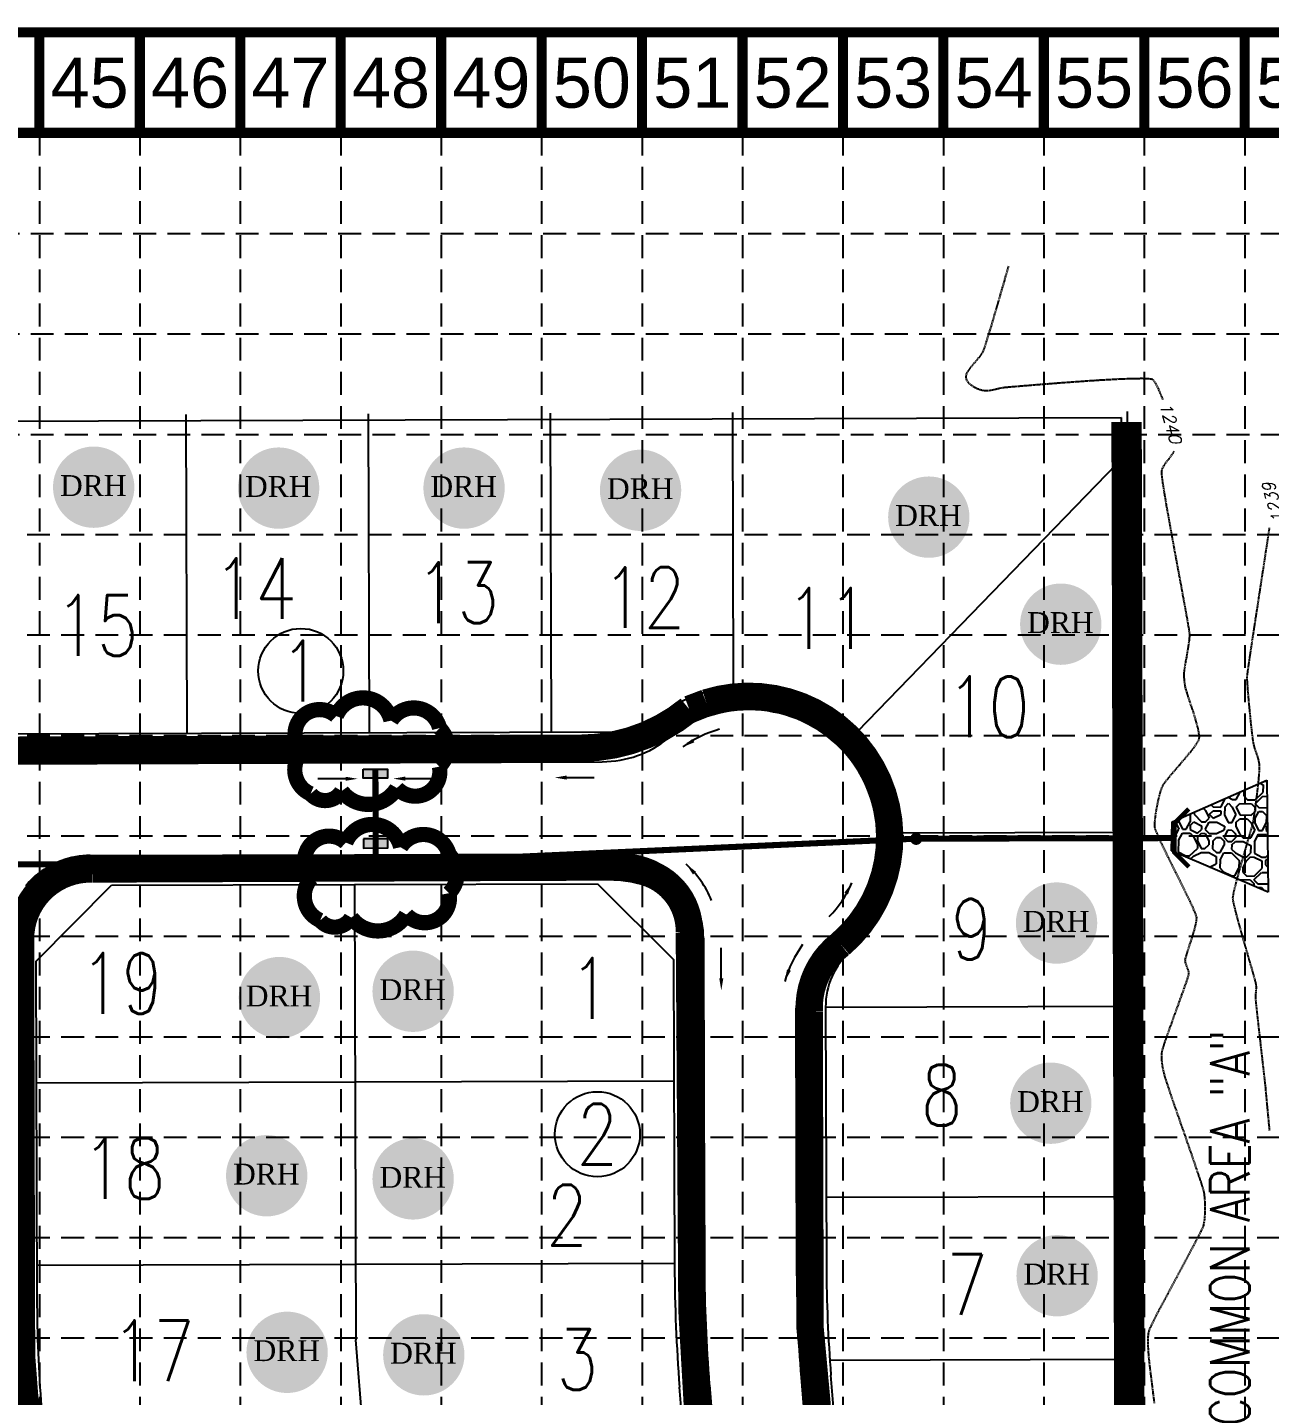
# Model space of a CAD drawing. Header units: inches. Extents: x 7994 to 10114, y 11164 to 12491.
# Drawn here: x 9480.2 to 9889.2, y 12039.9 to 12490.5 of the extents above; entities that cross this region are included whole.
import ezdxf
from ezdxf.enums import TextEntityAlignment as Align

# ---------------------------------------------------------------- set-up
doc = ezdxf.new("R2010")
doc.units = ezdxf.units.IN
doc.header["$MEASUREMENT"] = 0
for name, pattern in [('HIDDEN', [0.375, 0.25, -0.125]), ('HIDDEN2', [0.1875, 0.125, -0.0625]), ('PHANTOM2', [1.25, 0.625, -0.125, 0.125, -0.125, 0.125, -0.125]), ('x4227topo$0$HIDDEN', [0.375, 0.25, -0.125])]:
    doc.linetypes.add(name, pattern=pattern)
for name, color, linetype in [('1 EROSION BLANKET', 84, 'Continuous'), ('1 INLET PROTECTION', 5, 'Continuous'), ('BASE', 7, 'Continuous'), ('CONTOURS', 43, 'x4227topo$0$HIDDEN'), ('FILTER', 3, 'HIDDEN2'), ('GRID', 254, 'HIDDEN'), ('MISC-6', 6, 'Continuous'), ('SILT FENCE', 200, 'Continuous'), ('SILT-FENCE', 4, 'PHANTOM2'), ('x4227 lots$0$COMMON AREA LABEL', 4, 'Continuous'), ('x4227 lots$0$p-lot-numbers', 1, 'Continuous'), ('x4227 lots$0$p-lots', 1, 'Continuous'), ('x4227 lots$0$p-row', 5, 'Continuous'), ('x4227 ut01$0$P-STRM-PIPE', 2, 'Continuous')]:
    doc.layers.add(name, color=color, linetype=linetype)
doc.layers.get('0').freeze()
doc.styles.add('DRHorton', font='dutcheb.ttf')
doc.styles.get("Standard").update_dxf_attribs({"font": 'ARIAL.TTF'})
doc.styles.add('x4227 lots$0$romans', font='romans.shx', dxfattribs={"width": 0.8})
doc.styles.add('x4227topo$0$L100', font='simplex.shx', dxfattribs={"oblique": 15, "height": 6})

# ---------------------------------------------------------------- blocks, each defined once
blk = doc.blocks.new('x4227 ut01$0$HW')
at = {"layer": 'x4227 ut01$0$P-STRM-PIPE', "const_width": 1.5}
blk.add_lwpolyline([(-8.28, 5.31), (-3.49, 0.52), (6.03, 0.52), (10.82, 5.31)], dxfattribs=at)
blk = doc.blocks.new('DRHorton')
h = blk.add_hatch(color=1)
h.paths.add_polyline_path([(78.7, 25.78, 1), (40.43, 25.78, 1)])
h.paths.add_polyline_path([(42.33, 17.91), (76.5, 17.91), (76.5, 34.87), (42.33, 34.87)], flags=24)
at = {"layer": 'BASE', "color": 176, "style": 'DRHorton'}
blk.add_text('DRH', height=9.814, dxfattribs=at).set_placement((59.39, 21.64), align=Align.CENTER)
blk = doc.blocks.new('IP')
at = {"color": 5, "const_width": 0.05}
blk.add_lwpolyline([(0.167, 0.1337, 0.520567), (0.167, 0.1337, 0.765195), (0.0269, 0.0632, 0.417879), (0.0261, -0.0636, 0.6649), (0.1861, -0.088, 0.744833), (0.3666, -0.1032, 0.975642), (0.4791, 0.013, 0.520567), (0.4511, 0.1529, 0.520567), (0.3484, 0.1436, 0.540264), (0.167, 0.1337)], format="xyb", close=True, dxfattribs=at)

msp = doc.modelspace()

# ---------------------------------------------------------------- hatches: boundary and pattern name
at = {"layer": 'x4227 ut01$0$P-STRM-PIPE'}
for points in [[(9590.77, 12246.22), (9598.77, 12246.25), (9598.77, 12243.25), (9590.77, 12243.22)], [(9590.84, 12223.22), (9590.85, 12220.22), (9598.85, 12220.25), (9598.84, 12223.25)]]:
    msp.add_hatch(color=5, dxfattribs=at).paths.add_polyline_path(points)

# ---------------------------------------------------------------- linework, layer by layer
at = {"layer": '1 EROSION BLANKET', "const_width": 9}
for points in [[(9172.23, 12251.4), (9662.35, 12253.1, 0.172317), (9698.1, 12265.94), (9703.71, 12268.06, -0.815703), (9747.97, 12188.58, 0.243926), (9737.6, 12166.41), (9737.91, 12061.93), (9740.12, 12037.9), (9748.47, 11934.97)], [(9588.45, 11615.07), (9536.54, 11611.48, -0.444609), (9511.2, 11635.94), (9490.29, 11895.36), (9478.25, 12052.92), (9477.91, 12190.25, -0.425809), (9501.78, 12213.32), (9671.95, 12213.98, -0.071101), (9683.41, 12212.39, -0.341214), (9698.14, 12192.32), (9699, 12067.96), (9700.82, 12035.98), (9704.45, 11990.8), (9722.03, 11769.11), (9725.63, 11723.79)]]:
    msp.add_lwpolyline(points, format="xyb", dxfattribs=at)
at = {"layer": 'BASE', "const_width": 3.31}
for points in [[(7995.74, 11165.85), (10112.54, 11165.85), (10112.54, 12488.85), (7995.74, 12488.85)], [(8028.82, 11198.92), (10079.47, 11198.92), (10079.47, 12455.77), (8028.82, 12455.77)]]:
    msp.add_lwpolyline(points, close=True, dxfattribs=at)
for points in [[(9484.12, 12455.77), (9484.12, 12488.85)], [(9517.19, 12455.77), (9517.19, 12488.85)], [(9550.27, 12455.77), (9550.27, 12488.85)], [(9583.34, 12455.77), (9583.34, 12488.85)], [(9616.42, 12455.77), (9616.42, 12488.85)], [(9649.49, 12455.77), (9649.49, 12488.85)], [(9682.57, 12455.77), (9682.57, 12488.85)], [(9715.64, 12455.77), (9715.64, 12488.85)], [(9748.72, 12455.77), (9748.72, 12488.85)], [(9781.79, 12455.77), (9781.79, 12488.85)], [(9814.87, 12455.77), (9814.87, 12488.85)], [(9847.94, 12455.77), (9847.94, 12488.85)], [(9881.02, 12455.77), (9881.02, 12488.85)]]:
    msp.add_lwpolyline(points, dxfattribs=at)
at = {"layer": 'CONTOURS', "color": 43}
for p, q in [((9802.39, 12408.64, 1240), (9802.82, 12410.14, 1240)), ((9802.82, 12410.14, 1240), (9803.15, 12411.27, 1240)), ((9803.15, 12411.27, 1240), (9803.36, 12411.99, 1240)), ((9801.28, 12404.79, 1240), (9801.87, 12406.83, 1240)), ((9801.87, 12406.83, 1240), (9802.39, 12408.64, 1240)), ((9799.96, 12400.22, 1240), (9800.64, 12402.56, 1240)), ((9800.64, 12402.56, 1240), (9801.28, 12404.79, 1240)), ((9798.56, 12395.41, 1240), (9799.26, 12397.81, 1240)), ((9799.26, 12397.81, 1240), (9799.96, 12400.22, 1240)), ((9797.2, 12390.85, 1240), (9797.87, 12393.07, 1240)), ((9797.87, 12393.07, 1240), (9798.56, 12395.41, 1240)), ((9796.03, 12387.03, 1240), (9796.58, 12388.81, 1240)), ((9796.58, 12388.81, 1240), (9797.2, 12390.85, 1240)), ((9794.45, 12382.97, 1240), (9794.89, 12383.74, 1240)), ((9794.89, 12383.74, 1240), (9795.17, 12384.43, 1240)), ((9795.17, 12384.43, 1240), (9795.55, 12385.54, 1240)), ((9795.55, 12385.54, 1240), (9796.03, 12387.03, 1240)), ((9790.77, 12378.46, 1240), (9791.52, 12379.39, 1240)), ((9791.52, 12379.39, 1240), (9792.32, 12380.32, 1240)), ((9792.32, 12380.32, 1240), (9793.11, 12381.25, 1240)), ((9793.11, 12381.25, 1240), (9793.84, 12382.14, 1240)), ((9793.84, 12382.14, 1240), (9794.45, 12382.97, 1240)), ((9789.27, 12375.16, 1240), (9789.31, 12375.88, 1240)), ((9789.51, 12374.36, 1240), (9789.27, 12375.16, 1240)), ((9789.31, 12375.88, 1240), (9789.61, 12376.69, 1240)), ((9789.94, 12373.64, 1240), (9789.51, 12374.36, 1240)), ((9789.61, 12376.69, 1240), (9790.11, 12377.55, 1240)), ((9790.11, 12377.55, 1240), (9790.77, 12378.46, 1240)), ((9833.3, 12374.26, 1240), (9829.88, 12374.04, 1240)), ((9836.6, 12374.45, 1240), (9833.3, 12374.26, 1240)), ((9839.7, 12374.61, 1240), (9836.6, 12374.45, 1240)), ((9842.55, 12374.72, 1240), (9839.7, 12374.61, 1240)), ((9845.09, 12374.8, 1240), (9842.55, 12374.72, 1240)), ((9847.24, 12374.81, 1240), (9845.09, 12374.8, 1240)), ((9848.95, 12374.77, 1240), (9847.24, 12374.81, 1240)), ((9850.16, 12374.66, 1240), (9848.95, 12374.77, 1240)), ((9850.8, 12374.48, 1240), (9850.16, 12374.66, 1240)), ((9851.32, 12373.92, 1240), (9850.8, 12374.48, 1240)), ((9790.53, 12372.99, 1240), (9789.94, 12373.64, 1240)), ((9791.25, 12372.42, 1240), (9790.53, 12372.99, 1240)), ((9792.04, 12371.93, 1240), (9791.25, 12372.42, 1240)), ((9792.89, 12371.51, 1240), (9792.04, 12371.93, 1240)), ((9793.76, 12371.17, 1240), (9792.89, 12371.51, 1240)), ((9794.6, 12370.91, 1240), (9793.76, 12371.17, 1240)), ((9795.44, 12370.76, 1240), (9794.6, 12370.91, 1240)), ((9796.31, 12370.76, 1240), (9795.44, 12370.76, 1240)), ((9797.21, 12370.87, 1240), (9796.31, 12370.76, 1240)), ((9798.13, 12371.06, 1240), (9797.21, 12370.87, 1240)), ((9799.05, 12371.29, 1240), (9798.13, 12371.06, 1240)), ((9799.98, 12371.51, 1240), (9799.05, 12371.29, 1240)), ((9800.91, 12371.71, 1240), (9799.98, 12371.51, 1240)), ((9801.82, 12371.84, 1240), (9800.91, 12371.71, 1240)), ((9802.49, 12371.9, 1240), (9801.82, 12371.84, 1240)), ((9803.72, 12372.01, 1240), (9802.49, 12371.9, 1240)), ((9805.46, 12372.16, 1240), (9803.72, 12372.01, 1240)), ((9807.63, 12372.34, 1240), (9805.46, 12372.16, 1240)), ((9810.18, 12372.55, 1240), (9807.63, 12372.34, 1240)), ((9813.05, 12372.79, 1240), (9810.18, 12372.55, 1240)), ((9816.17, 12373.04, 1240), (9813.05, 12372.79, 1240)), ((9819.47, 12373.29, 1240), (9816.17, 12373.04, 1240)), ((9822.9, 12373.55, 1240), (9819.47, 12373.29, 1240)), ((9826.39, 12373.8, 1240), (9822.9, 12373.55, 1240)), ((9829.88, 12374.04, 1240), (9826.39, 12373.8, 1240)), ((9851.92, 12372.93, 1240), (9851.32, 12373.92, 1240)), ((9852.59, 12371.58, 1240), (9851.92, 12372.93, 1240)), ((9853.3, 12369.93, 1240), (9852.59, 12371.58, 1240)), ((9854.03, 12368.06, 1240), (9853.3, 12369.93, 1240)), ((9854.07, 12367.94, 1240), (9854.03, 12368.06, 1240)), ((9854.43, 12346.12, 1240), (9855.03, 12347.03, 1240)), ((9855.03, 12347.03, 1240), (9855.72, 12347.95, 1240)), ((9855.72, 12347.95, 1240), (9856.43, 12348.86, 1240)), ((9856.43, 12348.86, 1240), (9857.1, 12349.78, 1240)), ((9857.1, 12349.78, 1240), (9857.68, 12350.7, 1240)), ((9857.68, 12350.7, 1240), (9857.82, 12351, 1240)), ((9853.69, 12344.34, 1240), (9853.96, 12345.22, 1240)), ((9853.69, 12343.66, 1240), (9853.69, 12344.34, 1240)), ((9853.82, 12342.42, 1240), (9853.69, 12343.66, 1240)), ((9853.96, 12345.22, 1240), (9854.43, 12346.12, 1240)), ((9854.05, 12340.67, 1240), (9853.82, 12342.42, 1240)), ((9854.39, 12338.47, 1240), (9854.05, 12340.67, 1240)), ((9854.82, 12335.89, 1240), (9854.39, 12338.47, 1240)), ((9855.31, 12332.98, 1240), (9854.82, 12335.89, 1240)), ((9855.87, 12329.8, 1240), (9855.31, 12332.98, 1240)), ((9856.48, 12326.41, 1240), (9855.87, 12329.8, 1240)), ((9857.12, 12322.87, 1240), (9856.48, 12326.41, 1240)), ((9888.93, 12323.95, 1239), (9889.2, 12325.78, 1239)), ((9857.79, 12319.25, 1240), (9857.12, 12322.87, 1240)), ((9887.98, 12317.6, 1239), (9888.48, 12320.92, 1239)), ((9888.48, 12320.92, 1239), (9888.93, 12323.95, 1239)), ((9858.46, 12315.59, 1240), (9857.79, 12319.25, 1240)), ((9859.13, 12311.97, 1240), (9858.46, 12315.59, 1240)), ((9887.44, 12314.06, 1239), (9887.98, 12317.6, 1239)), ((9859.79, 12308.43, 1240), (9859.13, 12311.97, 1240)), ((9886.88, 12310.37, 1239), (9887.44, 12314.06, 1239)), ((9860.42, 12305.04, 1240), (9859.79, 12308.43, 1240)), ((9885.71, 12302.75, 1239), (9886.3, 12306.57, 1239)), ((9886.3, 12306.57, 1239), (9886.88, 12310.37, 1239)), ((9861, 12301.86, 1240), (9860.42, 12305.04, 1240)), ((9885.13, 12298.96, 1239), (9885.71, 12302.75, 1239)), ((9861.53, 12298.95, 1240), (9861, 12301.86, 1240)), ((9862, 12296.36, 1240), (9861.53, 12298.95, 1240)), ((9884.56, 12295.26, 1239), (9885.13, 12298.96, 1239)), ((9862.38, 12294.16, 1240), (9862, 12296.36, 1240)), ((9862.67, 12292.41, 1240), (9862.38, 12294.16, 1240)), ((9884.02, 12291.71, 1239), (9884.56, 12295.26, 1239)), ((9862.61, 12287.28, 1240), (9862.78, 12288.53, 1240)), ((9862.86, 12291.16, 1240), (9862.67, 12292.41, 1240)), ((9862.78, 12288.53, 1240), (9862.89, 12289.62, 1240)), ((9862.93, 12290.47, 1240), (9862.86, 12291.16, 1240)), ((9862.89, 12289.62, 1240), (9862.93, 12290.47, 1240)), ((9883.51, 12288.38, 1239), (9884.02, 12291.71, 1239)), ((9861.9, 12283.06, 1240), (9862.16, 12284.49, 1240)), ((9862.16, 12284.49, 1240), (9862.4, 12285.91, 1240)), ((9862.4, 12285.91, 1240), (9862.61, 12287.28, 1240)), ((9882.65, 12282.64, 1239), (9883.05, 12285.34, 1239)), ((9883.05, 12285.34, 1239), (9883.51, 12288.38, 1239)), ((9861.25, 12279.33, 1240), (9861.44, 12280.43, 1240)), ((9861.44, 12280.43, 1240), (9861.66, 12281.69, 1240)), ((9861.66, 12281.69, 1240), (9861.9, 12283.06, 1240)), ((9882.07, 12278.52, 1239), (9882.32, 12280.34, 1239)), ((9882.32, 12280.34, 1239), (9882.65, 12282.64, 1239)), ((9861.07, 12277.15, 1240), (9861.08, 12277.85, 1240)), ((9861.1, 12276.45, 1240), (9861.07, 12277.15, 1240)), ((9861.08, 12277.85, 1240), (9861.13, 12278.45, 1240)), ((9861.15, 12275.76, 1240), (9861.1, 12276.45, 1240)), ((9861.13, 12278.45, 1240), (9861.25, 12279.33, 1240)), ((9861.22, 12275.06, 1240), (9861.15, 12275.76, 1240)), ((9861.31, 12274.37, 1240), (9861.22, 12275.06, 1240)), ((9881.84, 12276.52, 1239), (9881.9, 12277.22, 1239)), ((9881.85, 12275.75, 1239), (9881.84, 12276.52, 1239)), ((9881.91, 12274.62, 1239), (9881.85, 12275.75, 1239)), ((9881.9, 12277.22, 1239), (9882.07, 12278.52, 1239)), ((9861.42, 12273.68, 1240), (9861.31, 12274.37, 1240)), ((9861.54, 12272.99, 1240), (9861.42, 12273.68, 1240)), ((9861.7, 12272.37, 1240), (9861.54, 12272.99, 1240)), ((9862.01, 12271.38, 1240), (9861.7, 12272.37, 1240)), ((9862.44, 12270.07, 1240), (9862.01, 12271.38, 1240)), ((9882.01, 12273.19, 1239), (9881.91, 12274.62, 1239)), ((9882.14, 12271.51, 1239), (9882.01, 12273.19, 1239)), ((9882.3, 12269.66, 1239), (9882.14, 12271.51, 1239)), ((9862.95, 12268.53, 1240), (9862.44, 12270.07, 1240)), ((9863.52, 12266.82, 1240), (9862.95, 12268.53, 1240)), ((9864.1, 12265.02, 1240), (9863.52, 12266.82, 1240)), ((9882.47, 12267.69, 1239), (9882.3, 12269.66, 1239)), ((9882.67, 12265.66, 1239), (9882.47, 12267.69, 1239)), ((9864.66, 12263.19, 1240), (9864.1, 12265.02, 1240)), ((9865.18, 12261.42, 1240), (9864.66, 12263.19, 1240)), ((9865.61, 12259.77, 1240), (9865.18, 12261.42, 1240)), ((9882.87, 12263.63, 1239), (9882.67, 12265.66, 1239)), ((9883.07, 12261.67, 1239), (9882.87, 12263.63, 1239)), ((9883.27, 12259.83, 1239), (9883.07, 12261.67, 1239)), ((9865.92, 12258.32, 1240), (9865.61, 12259.77, 1240)), ((9866.08, 12257.13, 1240), (9865.92, 12258.32, 1240)), ((9866.06, 12256.28, 1240), (9866.08, 12257.13, 1240)), ((9883.46, 12258.17, 1239), (9883.27, 12259.83, 1239)), ((9883.63, 12256.76, 1239), (9883.46, 12258.17, 1239)), ((9863.3, 12252.05, 1240), (9864.33, 12253.38, 1240)), ((9864.33, 12253.38, 1240), (9865.17, 12254.56, 1240)), ((9865.17, 12254.56, 1240), (9865.77, 12255.54, 1240)), ((9865.77, 12255.54, 1240), (9866.06, 12256.28, 1240)), ((9883.78, 12255.64, 1239), (9883.63, 12256.76, 1239)), ((9883.89, 12254.9, 1239), (9883.78, 12255.64, 1239)), ((9884.1, 12253.96, 1239), (9883.89, 12254.9, 1239)), ((9884.37, 12253.02, 1239), (9884.1, 12253.96, 1239)), ((9884.68, 12252.1, 1239), (9884.37, 12253.02, 1239)), ((9859.54, 12247.59, 1240), (9860.85, 12249.11, 1240)), ((9860.85, 12249.11, 1240), (9862.12, 12250.61, 1240)), ((9862.12, 12250.61, 1240), (9863.3, 12252.05, 1240)), ((9885, 12251.18, 1239), (9884.68, 12252.1, 1239)), ((9885.31, 12250.26, 1239), (9885, 12251.18, 1239)), ((9885.58, 12249.33, 1239), (9885.31, 12250.26, 1239)), ((9885.79, 12248.39, 1239), (9885.58, 12249.33, 1239)), ((9885.91, 12247.44, 1239), (9885.79, 12248.39, 1239)), ((9855.94, 12243.35, 1240), (9857.03, 12244.66, 1240)), ((9857.03, 12244.66, 1240), (9858.25, 12246.09, 1240)), ((9858.25, 12246.09, 1240), (9859.54, 12247.59, 1240)), ((9885.62, 12242.63, 1239), (9885.77, 12244.2, 1239)), ((9885.77, 12244.2, 1239), (9885.87, 12245.56, 1239)), ((9885.87, 12245.56, 1239), (9885.92, 12246.66, 1239)), ((9885.92, 12246.66, 1239), (9885.91, 12247.44, 1239)), ((9853.28, 12238.69, 1240), (9853.61, 12239.74, 1240)), ((9853.61, 12239.74, 1240), (9853.91, 12240.54, 1240)), ((9853.91, 12240.54, 1240), (9854.32, 12241.25, 1240)), ((9854.32, 12241.25, 1240), (9855.02, 12242.2, 1240)), ((9855.02, 12242.2, 1240), (9855.94, 12243.35, 1240)), ((9885.02, 12237.27, 1239), (9885.24, 12239.11, 1239)), ((9885.24, 12239.11, 1239), (9885.44, 12240.91, 1239)), ((9885.44, 12240.91, 1239), (9885.62, 12242.63, 1239)), ((9852.01, 12233.1, 1240), (9852.3, 12234.6, 1240)), ((9852.3, 12234.6, 1240), (9852.61, 12236.06, 1240)), ((9852.61, 12236.06, 1240), (9852.94, 12237.45, 1240)), ((9852.94, 12237.45, 1240), (9853.28, 12238.69, 1240)), ((9884.56, 12233.74, 1239), (9884.78, 12235.46, 1239)), ((9884.78, 12235.46, 1239), (9885.02, 12237.27, 1239)), ((9851.45, 12228.94, 1240), (9851.58, 12230.22, 1240)), ((9851.58, 12230.22, 1240), (9851.77, 12231.62, 1240)), ((9851.77, 12231.62, 1240), (9852.01, 12233.1, 1240)), ((9883.96, 12229.69, 1239), (9884.14, 12230.8, 1239)), ((9884.14, 12230.8, 1239), (9884.34, 12232.17, 1239)), ((9884.34, 12232.17, 1239), (9884.56, 12233.74, 1239)), ((9851.41, 12227.85, 1240), (9851.45, 12228.94, 1240)), ((9851.45, 12226.99, 1240), (9851.41, 12227.85, 1240)), ((9851.66, 12226.25, 1240), (9851.45, 12226.99, 1240)), ((9852.13, 12225.07, 1240), (9851.66, 12226.25, 1240)), ((9882.44, 12223.78, 1239), (9882.94, 12225.54, 1239)), ((9882.94, 12225.54, 1239), (9883.36, 12227.02, 1239)), ((9883.36, 12227.02, 1239), (9883.66, 12228.16, 1239)), ((9883.66, 12228.16, 1239), (9883.83, 12228.9, 1239)), ((9883.83, 12228.9, 1239), (9883.96, 12229.69, 1239)), ((9852.82, 12223.5, 1240), (9852.13, 12225.07, 1240)), ((9853.71, 12221.61, 1240), (9852.82, 12223.5, 1240)), ((9854.74, 12219.47, 1240), (9853.71, 12221.61, 1240)), ((9881.26, 12219.69, 1239), (9881.87, 12221.81, 1239)), ((9881.87, 12221.81, 1239), (9882.44, 12223.78, 1239)), ((9855.89, 12217.14, 1240), (9854.74, 12219.47, 1240)), ((9857.11, 12214.68, 1240), (9855.89, 12217.14, 1240)), ((9879.98, 12215.22, 1239), (9880.62, 12217.47, 1239)), ((9880.62, 12217.47, 1239), (9881.26, 12219.69, 1239)), ((9858.37, 12212.16, 1240), (9857.11, 12214.68, 1240)), ((9859.62, 12209.64, 1240), (9858.37, 12212.16, 1240)), ((9878.76, 12210.87, 1239), (9879.35, 12213, 1239)), ((9879.35, 12213, 1239), (9879.98, 12215.22, 1239)), ((9860.84, 12207.18, 1240), (9859.62, 12209.64, 1240)), ((9877.79, 12207.14, 1239), (9878.23, 12208.9, 1239)), ((9878.23, 12208.9, 1239), (9878.76, 12210.87, 1239)), ((9861.98, 12204.84, 1240), (9860.84, 12207.18, 1240)), ((9863, 12202.7, 1240), (9861.98, 12204.84, 1240)), ((9877.14, 12203.75, 1239), (9877.22, 12204.5, 1239)), ((9877.22, 12203.01, 1239), (9877.14, 12203.75, 1239)), ((9877.22, 12204.5, 1239), (9877.44, 12205.65, 1239)), ((9877.46, 12201.82, 1239), (9877.22, 12203.01, 1239)), ((9877.44, 12205.65, 1239), (9877.79, 12207.14, 1239)), ((9863.88, 12200.81, 1240), (9863, 12202.7, 1240)), ((9864.56, 12199.25, 1240), (9863.88, 12200.81, 1240)), ((9865.01, 12198.06, 1240), (9864.56, 12199.25, 1240)), ((9877.83, 12200.26, 1239), (9877.46, 12201.82, 1239)), ((9878.31, 12198.39, 1239), (9877.83, 12200.26, 1239)), ((9878.88, 12196.27, 1239), (9878.31, 12198.39, 1239)), ((9864.18, 12192.29, 1240), (9864.62, 12193.84, 1240)), ((9864.62, 12193.84, 1240), (9864.96, 12195.24, 1240)), ((9864.96, 12195.24, 1240), (9865.17, 12196.42, 1240)), ((9865.2, 12197.32, 1240), (9865.01, 12198.06, 1240)), ((9865.17, 12196.42, 1240), (9865.2, 12197.32, 1240)), ((9879.52, 12193.96, 1239), (9878.88, 12196.27, 1239)), ((9880.2, 12191.54, 1239), (9879.52, 12193.96, 1239)), ((9863.15, 12189.03, 1240), (9863.68, 12190.66, 1240)), ((9863.68, 12190.66, 1240), (9864.18, 12192.29, 1240)), ((9880.91, 12189.07, 1239), (9880.2, 12191.54, 1239)), ((9861.8, 12184.79, 1240), (9862.17, 12186.02, 1240)), ((9862.17, 12186.02, 1240), (9862.64, 12187.46, 1240)), ((9862.64, 12187.46, 1240), (9863.15, 12189.03, 1240)), ((9881.61, 12186.62, 1239), (9880.91, 12189.07, 1239)), ((9882.3, 12184.24, 1239), (9881.61, 12186.62, 1239)), ((9861.45, 12183.22, 1240), (9861.55, 12183.83, 1240)), ((9861.52, 12182.57, 1240), (9861.45, 12183.22, 1240)), ((9861.7, 12181.94, 1240), (9861.52, 12182.57, 1240)), ((9861.55, 12183.83, 1240), (9861.8, 12184.79, 1240)), ((9861.94, 12181.32, 1240), (9861.7, 12181.94, 1240)), ((9862.19, 12180.7, 1240), (9861.94, 12181.32, 1240)), ((9862.43, 12180.08, 1240), (9862.19, 12180.7, 1240)), ((9882.95, 12182.01, 1239), (9882.3, 12184.24, 1239)), ((9883.53, 12179.98, 1239), (9882.95, 12182.01, 1239)), ((9861.72, 12175.75, 1240), (9862.2, 12177.2, 1240)), ((9862.2, 12177.2, 1240), (9862.52, 12178.24, 1240)), ((9862.59, 12179.45, 1240), (9862.43, 12180.08, 1240)), ((9862.52, 12178.24, 1240), (9862.64, 12178.81, 1240)), ((9862.64, 12178.81, 1240), (9862.59, 12179.45, 1240)), ((9884.03, 12178.23, 1239), (9883.53, 12179.98, 1239)), ((9884.42, 12176.82, 1239), (9884.03, 12178.23, 1239)), ((9884.69, 12175.81, 1239), (9884.42, 12176.82, 1239)), ((9884.8, 12175.27, 1239), (9884.69, 12175.81, 1239)), ((9859.55, 12169.69, 1240), (9860.36, 12171.93, 1240)), ((9860.36, 12171.93, 1240), (9861.09, 12173.97, 1240)), ((9861.09, 12173.97, 1240), (9861.72, 12175.75, 1240)), ((9884.65, 12171.37, 1239), (9884.68, 12172.02, 1239)), ((9884.65, 12170.72, 1239), (9884.65, 12171.37, 1239)), ((9884.68, 12172.02, 1239), (9884.74, 12172.67, 1239)), ((9884.74, 12172.67, 1239), (9884.8, 12173.32, 1239)), ((9884.84, 12174.62, 1239), (9884.8, 12175.27, 1239)), ((9884.8, 12173.32, 1239), (9884.84, 12173.97, 1239)), ((9884.84, 12173.97, 1239), (9884.84, 12174.62, 1239)), ((9857.82, 12164.93, 1240), (9858.7, 12167.33, 1240)), ((9858.7, 12167.33, 1240), (9859.55, 12169.69, 1240)), ((9884.7, 12170.14, 1239), (9884.65, 12170.72, 1239)), ((9884.81, 12169.03, 1239), (9884.7, 12170.14, 1239)), ((9884.97, 12167.46, 1239), (9884.81, 12169.03, 1239)), ((9885.19, 12165.51, 1239), (9884.97, 12167.46, 1239)), ((9856.14, 12160.25, 1240), (9856.96, 12162.54, 1240)), ((9856.96, 12162.54, 1240), (9857.82, 12164.93, 1240)), ((9885.44, 12163.27, 1239), (9885.19, 12165.51, 1239)), ((9885.71, 12160.81, 1239), (9885.44, 12163.27, 1239)), ((9854.74, 12156.23, 1240), (9855.39, 12158.12, 1240)), ((9855.39, 12158.12, 1240), (9856.14, 12160.25, 1240)), ((9886.01, 12158.2, 1239), (9885.71, 12160.81, 1239)), ((9886.31, 12155.53, 1239), (9886.01, 12158.2, 1239)), ((9853.73, 12152.67, 1240), (9853.88, 12153.43, 1240)), ((9853.88, 12153.43, 1240), (9854.23, 12154.64, 1240)), ((9854.23, 12154.64, 1240), (9854.74, 12156.23, 1240)), ((9886.61, 12152.88, 1239), (9886.31, 12155.53, 1239)), ((9853.67, 12151.7, 1240), (9853.73, 12152.67, 1240)), ((9853.7, 12150.74, 1240), (9853.67, 12151.7, 1240)), ((9853.78, 12149.77, 1240), (9853.7, 12150.74, 1240)), ((9853.92, 12148.81, 1240), (9853.78, 12149.77, 1240)), ((9854.1, 12147.84, 1240), (9853.92, 12148.81, 1240)), ((9886.91, 12150.32, 1239), (9886.61, 12152.88, 1239)), ((9887.18, 12147.93, 1239), (9886.91, 12150.32, 1239)), ((9854.31, 12146.88, 1240), (9854.1, 12147.84, 1240)), ((9854.53, 12145.93, 1240), (9854.31, 12146.88, 1240)), ((9854.75, 12144.98, 1240), (9854.53, 12145.93, 1240)), ((9854.95, 12144.29, 1240), (9854.75, 12144.98, 1240)), ((9855.33, 12143.1, 1240), (9854.95, 12144.29, 1240)), ((9887.42, 12145.8, 1239), (9887.18, 12147.93, 1239)), ((9887.63, 12144, 1239), (9887.42, 12145.8, 1239)), ((9855.88, 12141.46, 1240), (9855.33, 12143.1, 1240)), ((9856.57, 12139.44, 1240), (9855.88, 12141.46, 1240)), ((9887.79, 12142.6, 1239), (9887.63, 12144, 1239)), ((9887.9, 12141.7, 1239), (9887.79, 12142.6, 1239)), ((9887.93, 12141.36, 1239), (9887.9, 12141.7, 1239)), ((9887.94, 12141.2, 1239), (9887.93, 12141.36, 1239)), ((9887.93, 12141.05, 1239), (9887.94, 12141.2, 1239)), ((9887.93, 12140.89, 1239), (9887.93, 12141.05, 1239)), ((9887.96, 12140.6, 1239), (9887.93, 12140.89, 1239)), ((9888.03, 12139.85, 1239), (9887.96, 12140.6, 1239)), ((9888.14, 12138.73, 1239), (9888.03, 12139.85, 1239)), ((9857.37, 12137.11, 1240), (9856.57, 12139.44, 1240)), ((9858.27, 12134.53, 1240), (9857.37, 12137.11, 1240)), ((9888.28, 12137.33, 1239), (9888.14, 12138.73, 1239)), ((9888.43, 12135.7, 1239), (9888.28, 12137.33, 1239)), ((9888.6, 12133.95, 1239), (9888.43, 12135.7, 1239)), ((9859.24, 12131.75, 1240), (9858.27, 12134.53, 1240)), ((9860.25, 12128.85, 1240), (9859.24, 12131.75, 1240)), ((9888.77, 12132.14, 1239), (9888.6, 12133.95, 1239)), ((9888.94, 12130.36, 1239), (9888.77, 12132.14, 1239)), ((9861.28, 12125.89, 1240), (9860.25, 12128.85, 1240)), ((9889.1, 12128.69, 1239), (9888.94, 12130.36, 1239)), ((9889.24, 12127.21, 1239), (9889.1, 12128.69, 1239)), ((9862.31, 12122.92, 1240), (9861.28, 12125.89, 1240)), ((9863.32, 12120.02, 1240), (9862.31, 12122.92, 1240)), ((9864.28, 12117.24, 1240), (9863.32, 12120.02, 1240)), ((9865.16, 12114.65, 1240), (9864.28, 12117.24, 1240)), ((9865.95, 12112.31, 1240), (9865.16, 12114.65, 1240)), ((9866.62, 12110.28, 1240), (9865.95, 12112.31, 1240)), ((9867.15, 12108.63, 1240), (9866.62, 12110.28, 1240)), ((9867.51, 12107.42, 1240), (9867.15, 12108.63, 1240)), ((9867.68, 12106.71, 1240), (9867.51, 12107.42, 1240)), ((9867.8, 12105.84, 1240), (9867.68, 12106.71, 1240)), ((9867.89, 12104.84, 1240), (9867.8, 12105.84, 1240)), ((9867.96, 12103.73, 1240), (9867.89, 12104.84, 1240)), ((9867.99, 12102.57, 1240), (9867.96, 12103.73, 1240)), ((9867.93, 12099, 1240), (9867.98, 12100.17, 1240)), ((9867.98, 12100.17, 1240), (9868, 12101.37, 1240)), ((9868, 12101.37, 1240), (9867.99, 12102.57, 1240)), ((9866.76, 12094.27, 1240), (9867.28, 12095.39, 1240)), ((9867.28, 12095.39, 1240), (9867.53, 12096.06, 1240)), ((9867.53, 12096.06, 1240), (9867.7, 12096.92, 1240)), ((9867.7, 12096.92, 1240), (9867.83, 12097.91, 1240)), ((9867.83, 12097.91, 1240), (9867.93, 12099, 1240)), ((9863.96, 12088.79, 1240), (9865.07, 12090.91, 1240)), ((9865.07, 12090.91, 1240), (9866.02, 12092.76, 1240)), ((9866.02, 12092.76, 1240), (9866.76, 12094.27, 1240)), ((9861.37, 12083.93, 1240), (9862.72, 12086.44, 1240)), ((9862.72, 12086.44, 1240), (9863.96, 12088.79, 1240)), ((9858.53, 12078.62, 1240), (9859.97, 12081.3, 1240)), ((9859.97, 12081.3, 1240), (9861.37, 12083.93, 1240)), ((9857.09, 12075.94, 1240), (9858.53, 12078.62, 1240)), ((9854.34, 12070.8, 1240), (9855.68, 12073.32, 1240)), ((9855.68, 12073.32, 1240), (9857.09, 12075.94, 1240)), ((9851.98, 12066.33, 1240), (9853.09, 12068.46, 1240)), ((9853.09, 12068.46, 1240), (9854.34, 12070.8, 1240)), ((9850.29, 12062.98, 1240), (9851.04, 12064.49, 1240)), ((9851.04, 12064.49, 1240), (9851.98, 12066.33, 1240)), ((9849.2, 12058.39, 1240), (9849.25, 12059.36, 1240)), ((9849.25, 12059.36, 1240), (9849.35, 12060.29, 1240)), ((9849.35, 12060.29, 1240), (9849.53, 12061.18, 1240)), ((9849.53, 12061.18, 1240), (9849.78, 12061.86, 1240)), ((9849.78, 12061.86, 1240), (9850.29, 12062.98, 1240)), ((9849.19, 12057.4, 1240), (9849.2, 12058.39, 1240)), ((9849.22, 12056.41, 1240), (9849.19, 12057.4, 1240)), ((9849.28, 12055.41, 1240), (9849.22, 12056.41, 1240)), ((9849.34, 12054.44, 1240), (9849.28, 12055.41, 1240)), ((9849.41, 12053.48, 1240), (9849.34, 12054.44, 1240)), ((9849.47, 12052.57, 1240), (9849.41, 12053.48, 1240)), ((9849.54, 12051.86, 1240), (9849.47, 12052.57, 1240)), ((9849.69, 12050.54, 1240), (9849.54, 12051.86, 1240)), ((9849.91, 12048.71, 1240), (9849.69, 12050.54, 1240)), ((9850.19, 12046.41, 1240), (9849.91, 12048.71, 1240)), ((9850.53, 12043.72, 1240), (9850.19, 12046.41, 1240)), ((9850.91, 12040.7, 1240), (9850.53, 12043.72, 1240)), ((9851.32, 12037.42, 1240), (9850.91, 12040.7, 1240))]:
    msp.add_line(p, q, dxfattribs=at)
at = {"layer": 'FILTER', "color": 7, "linetype": 'Continuous'}
for p, q in [((9368.4, 12247.68), (9669.48, 12248.65)), ((9500.84, 12217.76), (9587.84, 12218.04)), ((9587.84, 12218.04), (9674.84, 12218.32)), ((9702.76, 12190.58), (9702.93, 12136.59)), ((9733.18, 12165.12), (9733.31, 12123.9)), ((9702.93, 12136.59), (9703.1, 12082.59)), ((9733.31, 12123.9), (9733.44, 12082.69)), ((9734.96, 12045.88), (9749.93, 11857.37)), ((9704.72, 12043.48), (9720.34, 11846.69))]:
    msp.add_line(p, q, dxfattribs=at)
for centre, radius, start, end in [((9717.82, 12223.63), 42.17, 39.8359, 128.9949), ((9669.37, 12283.48), 34.83, 270.1842, 308.9949), ((9717.82, 12223.63), 42.17, 310.6768, 39.8359), ((9500.93, 12189.93), 27.83, 90.1842, 110.2393), ((9674.93, 12190.49), 27.83, 50.0738, 90.1842), ((9500.93, 12189.93), 27.83, 110.2393, 140.0738), ((9674.93, 12190.49), 27.83, 20.2393, 50.0738), ((9674.93, 12190.49), 27.83, 0.1842, 20.2393), ((9768.01, 12165.23), 34.83, 130.6768, 180.1842), ((10218.27, 12084.25), 515.17, 180.1842, 184.5384), ((10218.27, 12084.25), 484.83, 180.1842, 184.5384)]:
    msp.add_arc(centre, radius, start, end, dxfattribs=at)
at = {"layer": 'GRID', "color": 253, "linetype": 'HIDDEN', "ltscale": 30}
for p, q in [((9484.12, 12455.77), (9484.12, 11298)), ((9517.19, 12455.77), (9517.19, 11298)), ((9550.27, 12455.77), (9550.27, 11298)), ((9583.34, 12455.77), (9583.34, 11298)), ((9616.42, 12455.77), (9616.42, 11298)), ((9649.49, 12455.77), (9649.49, 11298)), ((9682.57, 12455.77), (9682.57, 11298)), ((9715.64, 12455.77), (9715.64, 11298)), ((9748.72, 12455.77), (9748.72, 11298)), ((9781.79, 12455.77), (9781.79, 11298)), ((9814.87, 12455.77), (9814.87, 11298)), ((9847.94, 12455.77), (9847.94, 11298)), ((9881.02, 12455.77), (9881.02, 11298)), ((8030.04, 12422.59), (10080.69, 12422.59)), ((8030.04, 12389.52), (10080.69, 12389.52)), ((8030.04, 12356.44), (10080.69, 12356.44)), ((8028.82, 12323.47), (10079.47, 12323.47)), ((8028.82, 12290.4), (10079.47, 12290.4)), ((8028.82, 12257.32), (10079.47, 12257.32)), ((8028.82, 12224.25), (10079.47, 12224.25)), ((8028.82, 12191.17), (10079.47, 12191.17)), ((8028.82, 12158.1), (10079.47, 12158.1)), ((8028.82, 12125.02), (10079.47, 12125.02)), ((8028.82, 12091.95), (10079.47, 12091.95)), ((8028.82, 12058.87), (10079.47, 12058.87))]:
    msp.add_line(p, q, dxfattribs=at)
at = {"layer": 'MISC-6', "color": 1}
for p, q in [((9857.07, 12228.86), (9888.34, 12242.55)), ((9880.76, 12238.62), (9881.16, 12239.41)), ((9886.06, 12241.55), (9887.06, 12241.03)), ((9887.06, 12241.03), (9887.02, 12238.52)), ((9887.71, 12242.27), (9888.33, 12242.26)), ((9888.31, 12241.01), (9888.29, 12239.76)), ((9888.29, 12239.76), (9888.37, 12239.68)), ((9888.31, 12241.01), (9888.35, 12241.06)), ((9888.33, 12242.26), (9888.34, 12242.28)), ((9888.34, 12242.55), (9888.74, 12205.64)), ((9869.96, 12234.5), (9870.66, 12233.78)), ((9873.16, 12233.73), (9874.45, 12236.22)), ((9874.29, 12236.4), (9874.46, 12236.22)), ((9874.29, 12236.4), (9874.46, 12236.22)), ((9874.41, 12233.71), (9875.68, 12234.95)), ((9875.51, 12236.93), (9876.96, 12236.18)), ((9875.69, 12234.95), (9876.92, 12233.67)), ((9876.96, 12236.18), (9878.21, 12236.16)), ((9878.17, 12233.66), (9879.44, 12234.89)), ((9878.21, 12236.16), (9879.5, 12238.64)), ((9879.44, 12234.89), (9883.2, 12234.83)), ((9879.51, 12238.68), (9879.5, 12238.64)), ((9880.76, 12238.62), (9880.74, 12237.37)), ((9880.74, 12237.37), (9881.97, 12236.1)), ((9881.97, 12236.1), (9884.47, 12236.06)), ((9883.2, 12234.83), (9884.44, 12233.55)), ((9884.45, 12234.81), (9886.99, 12237.27)), ((9884.46, 12234.81), (9885.69, 12233.53)), ((9884.47, 12236.06), (9887.01, 12238.52)), ((9887, 12237.27), (9888.4, 12237.25)), ((9863.03, 12231.47), (9863.11, 12231.39)), ((9863.1, 12231.39), (9863.06, 12228.89)), ((9864.37, 12232.06), (9864.36, 12231.37)), ((9864.36, 12231.37), (9866.82, 12228.83)), ((9864.36, 12231.37), (9866.82, 12228.83)), ((9867.36, 12233.37), (9868.14, 12232.56)), ((9868.07, 12228.81), (9869.34, 12230.04)), ((9868.13, 12232.56), (9869.35, 12230.04)), ((9869.36, 12231.29), (9870.63, 12232.52)), ((9869.37, 12231.29), (9870.6, 12230.02)), ((9870.6, 12230.02), (9873.13, 12231.23)), ((9870.64, 12232.52), (9873.14, 12232.48)), ((9870.66, 12233.77), (9873.16, 12233.73)), ((9873.14, 12232.48), (9873.12, 12231.23)), ((9874.42, 12233.71), (9874.38, 12231.21)), ((9874.38, 12231.21), (9875.59, 12228.69)), ((9876.84, 12228.66), (9878.13, 12231.15)), ((9876.92, 12233.67), (9878.13, 12231.15)), ((9878.09, 12228.65), (9879.36, 12229.88)), ((9878.17, 12233.65), (9879.39, 12231.13)), ((9879.36, 12229.88), (9881.87, 12229.84)), ((9879.38, 12231.13), (9883.14, 12231.07)), ((9883.14, 12231.07), (9884.41, 12232.3)), ((9884.37, 12229.8), (9885.66, 12232.28)), ((9884.43, 12233.55), (9884.41, 12232.3)), ((9885.67, 12232.28), (9886.92, 12232.26)), ((9885.69, 12233.53), (9888.44, 12233.49)), ((9886.92, 12232.26), (9888.15, 12230.99)), ((9888.15, 12230.99), (9888.11, 12228.48)), ((9856.9, 12219.34), (9857.07, 12228.86)), ((9857.83, 12229.2), (9858.06, 12228.97)), ((9857.97, 12223.96), (9859.27, 12226.44)), ((9858.06, 12228.97), (9859.27, 12226.44)), ((9859.32, 12229.85), (9859.31, 12228.95)), ((9859.31, 12228.95), (9860.52, 12226.42)), ((9860.52, 12226.42), (9861.77, 12226.4)), ((9861.77, 12226.4), (9863.06, 12228.89)), ((9863.04, 12227.63), (9863.02, 12226.38)), ((9863.02, 12226.38), (9865.51, 12225.09)), ((9863.04, 12227.63), (9864.31, 12228.87)), ((9864.31, 12228.87), (9866.8, 12227.57)), ((9865.5, 12225.09), (9866.78, 12226.32)), ((9866.8, 12227.57), (9866.78, 12226.32)), ((9866.82, 12228.83), (9868.07, 12228.81)), ((9868.03, 12226.3), (9869.32, 12228.78)), ((9868.04, 12226.3), (9869.27, 12225.03)), ((9869.33, 12228.79), (9871.83, 12228.75)), ((9871.77, 12224.99), (9874.3, 12226.2)), ((9871.83, 12228.75), (9874.31, 12227.45)), ((9874.25, 12223.7), (9875.55, 12226.18)), ((9874.31, 12227.45), (9874.29, 12226.2)), ((9875.55, 12226.18), (9876.8, 12226.16)), ((9875.59, 12228.68), (9876.84, 12228.66)), ((9876.8, 12226.16), (9878.03, 12224.89)), ((9878.09, 12228.64), (9878.07, 12227.39)), ((9878.07, 12227.39), (9879.29, 12224.87)), ((9881.87, 12229.84), (9883.1, 12228.57)), ((9883.02, 12223.55), (9884.31, 12226.04)), ((9883.1, 12228.57), (9884.31, 12226.04)), ((9884.37, 12229.8), (9884.35, 12228.54)), ((9884.35, 12228.55), (9885.57, 12226.02)), ((9885.57, 12226.02), (9886.82, 12226)), ((9886.82, 12226), (9888.11, 12228.48)), ((9888.09, 12227.23), (9888.07, 12225.98)), ((9888.07, 12225.98), (9888.52, 12225.75)), ((9888.08, 12227.23), (9888.5, 12227.63)), ((9856.94, 12221.97), (9857.93, 12221.45)), ((9856.98, 12223.97), (9857.97, 12223.96)), ((9857.93, 12221.45), (9857.89, 12218.95)), ((9859.21, 12222.68), (9859.15, 12218.93)), ((9859.21, 12222.68), (9860.5, 12225.17)), ((9860.5, 12225.17), (9863, 12225.13)), ((9863.01, 12225.13), (9864.24, 12223.86)), ((9864.24, 12223.86), (9865.45, 12221.33)), ((9865.45, 12221.33), (9865.43, 12220.08)), ((9865.49, 12223.84), (9865.47, 12222.58)), ((9865.47, 12222.58), (9866.68, 12220.06)), ((9865.48, 12223.84), (9866.76, 12225.07)), ((9866.76, 12225.07), (9868.01, 12225.05)), ((9867.93, 12220.04), (9869.2, 12221.27)), ((9868.01, 12225.05), (9869.23, 12222.52)), ((9869.23, 12222.52), (9869.21, 12221.27)), ((9869.27, 12225.03), (9871.77, 12224.99)), ((9870.48, 12222.5), (9870.44, 12220)), ((9870.47, 12222.5), (9871.74, 12223.74)), ((9871.75, 12223.74), (9873, 12223.72)), ((9872.92, 12218.71), (9874.21, 12221.19)), ((9873.01, 12223.72), (9874.24, 12222.44)), ((9874.23, 12222.44), (9874.21, 12221.19)), ((9874.26, 12223.7), (9875.49, 12222.42)), ((9875.49, 12222.42), (9876.74, 12222.4)), ((9876.72, 12221.15), (9876.7, 12219.9)), ((9876.71, 12221.15), (9877.99, 12222.38)), ((9876.73, 12222.4), (9878.01, 12223.64)), ((9877.99, 12222.38), (9880.5, 12222.34)), ((9878.03, 12224.89), (9878.01, 12223.64)), ((9879.29, 12224.87), (9880.52, 12223.6)), ((9880.49, 12222.34), (9882.98, 12221.05)), ((9880.52, 12223.6), (9883.02, 12223.56)), ((9882.98, 12221.05), (9882.94, 12218.55)), ((9884.25, 12222.28), (9884.19, 12218.53)), ((9884.25, 12222.28), (9885.54, 12224.77)), ((9885.55, 12224.77), (9888.05, 12224.73)), ((9888.05, 12224.73), (9888.54, 12224.23)), ((9888.74, 12205.64), (9856.9, 12219.34)), ((9857.86, 12218.93), (9857.89, 12218.95)), ((9859.14, 12218.93), (9861.63, 12217.64)), ((9861.63, 12217.63), (9862.88, 12217.61)), ((9862.88, 12217.62), (9865.42, 12220.08)), ((9863.15, 12216.65), (9864.13, 12217.6)), ((9864.14, 12217.6), (9866.66, 12218.81)), ((9866.66, 12218.81), (9869.16, 12218.77)), ((9866.68, 12220.06), (9867.93, 12220.04)), ((9869.16, 12218.77), (9871.65, 12217.47)), ((9870.44, 12220), (9871.67, 12218.73)), ((9871.65, 12217.47), (9871.61, 12214.97)), ((9871.67, 12218.73), (9872.92, 12218.71)), ((9872.88, 12216.2), (9874.17, 12218.69)), ((9874.17, 12218.69), (9876.68, 12218.65)), ((9876.68, 12218.65), (9879.15, 12216.1)), ((9876.7, 12219.9), (9877.93, 12218.63)), ((9877.93, 12218.63), (9880.41, 12217.33)), ((9880.42, 12217.33), (9881.67, 12217.31)), ((9881.64, 12216.06), (9882.91, 12217.29)), ((9881.66, 12217.31), (9882.93, 12218.55)), ((9882.92, 12217.29), (9884.17, 12217.27)), ((9884.17, 12217.27), (9886.66, 12215.98)), ((9884.19, 12218.53), (9886.68, 12217.23)), ((9886.68, 12217.23), (9887.93, 12217.21)), ((9887.9, 12215.96), (9888.62, 12216.65)), ((9887.92, 12217.21), (9888.6, 12217.87)), ((9869.46, 12213.94), (9871.61, 12214.97)), ((9872.88, 12216.2), (9872.84, 12213.7)), ((9872.84, 12213.7), (9874.08, 12212.43)), ((9874.07, 12212.43), (9876.56, 12211.13)), ((9877.81, 12211.11), (9879.1, 12213.6)), ((9879.14, 12216.1), (9879.1, 12213.6)), ((9880.36, 12213.58), (9880.34, 12212.32)), ((9880.34, 12212.32), (9881.57, 12211.05)), ((9880.35, 12213.58), (9881.65, 12216.06)), ((9884.05, 12209.76), (9886.59, 12212.22)), ((9884.07, 12211.01), (9886.61, 12213.48)), ((9886.6, 12212.22), (9888.67, 12212.19)), ((9886.66, 12215.98), (9886.62, 12213.48)), ((9887.91, 12215.96), (9887.89, 12214.71)), ((9887.89, 12214.71), (9888.65, 12213.93)), ((9876.56, 12211.13), (9877.81, 12211.11)), ((9879.02, 12209.82), (9879.04, 12209.84)), ((9879.04, 12209.84), (9882.8, 12209.78)), ((9881.57, 12211.05), (9884.07, 12211.01)), ((9882.8, 12209.78), (9884.04, 12208.51)), ((9884.03, 12208.51), (9884.02, 12207.67)), ((9884.06, 12209.76), (9885.29, 12208.49)), ((9885.28, 12208.49), (9888.71, 12208.43)), ((9885.22, 12207.15), (9885.26, 12207.23)), ((9885.26, 12207.23), (9886.52, 12207.21)), ((9886.52, 12207.22), (9887.56, 12206.14))]:
    msp.add_line(p, q, dxfattribs=at)
at = {"layer": 'MISC-6', "color": 7}
for points in [[(9657.77, 12243.43), (9666.84, 12243.46)], [(9604.61, 12243.09), (9613.68, 12243.12)], [(9584.99, 12223.39), (9575.92, 12223.36)], [(9708.66, 12177.3), (9708.62, 12187.41)]]:
    msp.add_lwpolyline(points, dxfattribs=at)
at = {"layer": 'MISC-6', "color": 7, "extrusion": (0, 0, -1)}
for points in [[(-9584.92, 12243.03), (-9575.85, 12243)], [(-9604.67, 12223.45), (-9613.74, 12223.48)]]:
    msp.add_lwpolyline(points, dxfattribs=at)
at = {"layer": 'MISC-6', "color": 7}
for centre, radius, start, end in [((9717.81, 12223.64), 37, 105.1945, 126.0556), ((9674.92, 12190.5), 33, 22.2602, 47.7101), ((9717.81, 12223.64), 37, 315.4619, 336.3231), ((9768, 12165.24), 40, 144.4689, 163.9587)]:
    msp.add_arc(centre, radius, start, end, dxfattribs=at)
for points in [[(9699.8, 12255.05), (9696.04, 12253.55), (9699.11, 12256.19)], [(9604.61, 12242.42), (9600.61, 12243.08), (9604.61, 12243.76)], [(9657.77, 12242.76), (9653.77, 12243.42), (9657.77, 12244.1)], [(9584.98, 12224.06), (9588.99, 12223.4), (9584.99, 12222.72)], [(9699.34, 12211.51), (9697.12, 12214.91), (9700.32, 12212.42)], [(9749.2, 12205.58), (9751.7, 12208.78), (9750.37, 12204.95)], [(9709.32, 12177.3), (9708.67, 12173.3), (9707.99, 12177.29)], [(9731.55, 12179.83), (9729.56, 12176.29), (9730.29, 12180.28)]]:
    msp.add_solid(points, dxfattribs=at)
at = {"layer": 'MISC-6', "color": 7, "extrusion": (0, 0, -1)}
for points in [[(-9584.92, 12242.36), (-9588.92, 12243.04), (-9584.92, 12243.69)], [(-9604.67, 12224.12), (-9600.68, 12223.44), (-9604.68, 12222.79)]]:
    msp.add_solid(points, dxfattribs=at)
at = {"layer": 'SILT FENCE', "const_width": 10}
msp.add_lwpolyline([(9843.26, 11936.55), (9842.11, 12360.54)], dxfattribs=at)
at = {"layer": 'SILT-FENCE', "color": 7, "linetype": 'Continuous'}
for p, q in [((8915.86, 12359.05), (9840.38, 12362.03)), ((9840.38, 12362.03), (9842.5, 11701.33))]:
    msp.add_line(p, q, dxfattribs=at)
at = {"layer": 'x4227 lots$0$p-lot-numbers', "color": 7}
for centre in [(9570.2, 12278.54), (9667.86, 12125.98)]:
    msp.add_circle(centre, 14, dxfattribs=at)
at = {"layer": 'x4227 lots$0$p-lots', "color": 7}
for p, q in [((9532.78, 12258.04), (9532.44, 12363.04)), ((9592.78, 12258.23), (9592.44, 12363.23)), ((9652.78, 12258.42), (9652.44, 12363.42)), ((9712.73, 12273.37), (9712.44, 12363.61)), ((9753.53, 12258.63), (9842.41, 12350.41)), ((9767.8, 12225.24), (9842.82, 12225.49)), ((9743, 12167.81), (9843, 12168.13)), ((9483.08, 12142.88), (9588.08, 12143.21)), ((9588.08, 12143.21), (9693.08, 12143.55)), ((9743.2, 12105.19), (9843.2, 12105.51)), ((9483.27, 12082.88), (9588.27, 12083.21)), ((9588.27, 12083.21), (9693.27, 12083.55)), ((9744.4, 12051.52), (9843.37, 12051.84))]:
    msp.add_line(p, q, dxfattribs=at)
at = {"layer": 'x4227 lots$0$p-row', "color": 7}
for p, q in [((9843.75, 11935.91), (9842.37, 12364.03)), ((9067.3, 12256.54), (9672.71, 12258.49)), ((9482.95, 12182.88), (9507.87, 12207.96)), ((9507.87, 12207.96), (9667.87, 12208.47)), ((9587.87, 12208.21), (9588.35, 12058.27)), ((9667.87, 12208.47), (9692.95, 12183.55)), ((9482.95, 12182.88), (9483.31, 12072)), ((9692.95, 12183.55), (9693.27, 12082.56)), ((9743, 12167.81), (9743.27, 12082.72)), ((9614.94, 11723.3), (9588.35, 12058.27)), ((9774.29, 11674.69), (9744.76, 12046.66)), ((9725.61, 11656.01), (9694.92, 12042.7))]:
    msp.add_line(p, q, dxfattribs=at)
for centre, radius, start, end in [((9717.82, 12223.63), 50, 311.9945, 127.0541), ((9672.63, 12283.49), 25, 270.1842, 307.0541), ((9768, 12167.89), 25, 131.9945, 180.1842), ((10218.27, 12084.25), 525, 180.1842, 184.5384), ((10218.27, 12084.25), 475, 180.1842, 184.5384), ((9958.31, 12073.53), 475, 180.1842, 184.5384)]:
    msp.add_arc(centre, radius, start, end, dxfattribs=at)
at = {"layer": 'x4227 ut01$0$P-STRM-PIPE', "color": 5}
for p, q in [((9594.86, 12215.24), (9772.82, 12223.26)), ((9772.82, 12223.26), (9857.82, 12223.53))]:
    msp.add_line(p, q, dxfattribs=at)
for points in [[(9590.77, 12246.22), (9598.77, 12246.25), (9598.77, 12243.25), (9590.77, 12243.22)], [(9590.84, 12223.22), (9590.85, 12220.22), (9598.85, 12220.25), (9598.84, 12223.25)]]:
    msp.add_lwpolyline(points, close=True, dxfattribs=at)
at = {"layer": 'x4227 ut01$0$P-STRM-PIPE', "color": 5, "const_width": 2}
for points in [[(9594.86, 12215.24), (9594.77, 12246.24)], [(9857.83, 12223.5), (9772.89, 12223.31), (9595.05, 12215.24)], [(9294.87, 12214.27), (9594.86, 12215.24)]]:
    msp.add_lwpolyline(points, dxfattribs=at)
for points in [[(9772.74, 12222.26, 1), (9772.9, 12224.26, 1)], [(9594.78, 12214.24, 1), (9594.95, 12216.23, 1)]]:
    msp.add_lwpolyline(points, format="xyb", close=True, dxfattribs=at)

# ---------------------------------------------------------------- block references
at = {"layer": '1 INLET PROTECTION', "xscale": 100, "yscale": 100, "zscale": 100, "rotation": 180}
for p in [(9618.52, 12253.37), (9621.67, 12211.69)]:
    msp.add_blockref('IP', p, dxfattribs=at)
at = {"layer": 'MISC-6', "color": 5, "xscale": 0.6999999999998181, "yscale": 0.6999999999998181, "zscale": 0.7}
for p in [(9460.3, 12321.02), (9521.2, 12320.72), (9582.26, 12320.72), (9640.38, 12319.99), (9735.29, 12311.16), (9778.74, 12275.9), (9777.36, 12177.48), (9565.49, 12155.01), (9521.46, 12152.92), (9775.46, 12118.14), (9517.27, 12094.26), (9565.49, 12093.21), (9777.55, 12061.33), (9524, 12036.1), (9569, 12035.27)]:
    msp.add_blockref('DRHorton', p, dxfattribs=at)
at = {"layer": 'x4227 ut01$0$P-STRM-PIPE', "color": 5, "rotation": 270.1841666666369}
msp.add_blockref('x4227 ut01$0$HW', (9857.3, 12224.8), dxfattribs=at)

# ---------------------------------------------------------------- texts
at = {"layer": 'BASE'}
for s, p in [('45', (9500.66, 12472.31)), ('46', (9533.73, 12472.31)), ('47', (9566.81, 12472.31)), ('48', (9599.88, 12472.31)), ('49', (9632.96, 12472.31)), ('50', (9666.03, 12472.31)), ('51', (9699.11, 12472.31)), ('52', (9732.18, 12472.31)), ('53', (9765.26, 12472.31)), ('54', (9798.33, 12472.31)), ('55', (9831.41, 12472.31)), ('56', (9864.48, 12472.31)), ('57', (9897.56, 12472.31))]:
    msp.add_text(s, height=16.537, dxfattribs=at).set_placement(p, align=Align.MIDDLE_CENTER)
at = {"layer": 'CONTOURS', "color": 43, "style": 'x4227topo$0$L100', "oblique": 15}
for s, rotation, p in [('1240', 285.4697, (9852.86, 12366.34, 1240)), ('1239', 105.5002, (9894.22, 12327.9, 1239))]:
    msp.add_text(s, height=4, rotation=rotation, dxfattribs=at).set_placement(p)
at = {"layer": 'x4227 lots$0$COMMON AREA LABEL', "color": 7, "style": 'x4227 lots$0$romans', "width": 0.8}
msp.add_text('COMMON AREA "A" ', height=13, rotation=90, dxfattribs=at).set_placement((9876.13, 12098.69), align=Align.MIDDLE)
at = {"layer": 'x4227 lots$0$p-lot-numbers', "color": 7, "style": 'x4227 lots$0$romans', "width": 0.8}
for s, p in [('14', (9555.13, 12305.67)), ('13', (9621.72, 12304.32)), ('12', (9683.17, 12302.7)), ('15', (9503.01, 12293.55)), ('11', (9743.68, 12295.85)), ('1', (9570.2, 12278.54)), ('10', (9796.56, 12266.73)), ('9', (9791.12, 12193.48)), ('19', (9511.2, 12175.65)), ('1', (9665.49, 12173.99)), ('8', (9781.24, 12138.81)), ('2', (9667.86, 12125.98)), ('18', (9511.9, 12114.66)), ('2', (9657.81, 12099.32)), ('7', (9789.63, 12076.48)), ('17', (9521.57, 12054.64)), ('3', (9661.28, 12051.76))]:
    msp.add_text(s, height=20, dxfattribs=at).set_placement(p, align=Align.MIDDLE)

doc.saveas('drawing.dxf')
